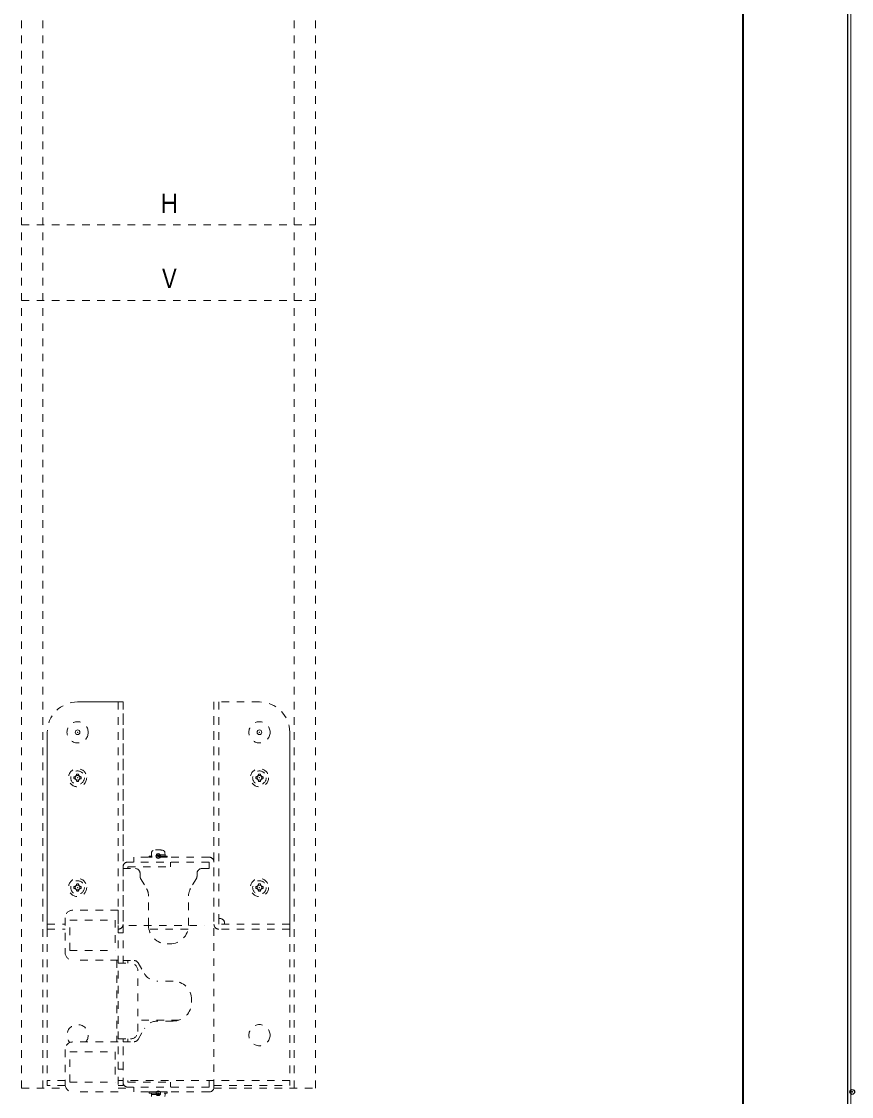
# Model space of a CAD drawing. Units: millimetres, scale not verified. Extents: x -63 to 62, y -56 to 57.
# Drawn here: x -6.45 to 4.5, y 4.45 to 18.64 of the extents above; entities that cross this region are included whole.
import ezdxf
from ezdxf.enums import TextEntityAlignment as Align

# ---------------------------------------------------------------- set-up
doc = ezdxf.new("R2010")
doc.units = ezdxf.units.MM
doc.header["$LTSCALE"] = 0.125
doc.header["$PDMODE"] = 32
doc.header["$PDSIZE"] = 0.0625
doc.linetypes.add('USER2', pattern=[1.4, 0.7, -0.7])
for name, color, linetype, lineweight in [('0-0_0', 7, 'Continuous', 9), ('0-5_GAIKEI', 1, 'Continuous', 18), ('0-6_SUNPO', 3, 'Continuous', 18)]:
    doc.layers.add(name, color=color, linetype=linetype, lineweight=lineweight)
doc.layers.add('0-4_Defpoints', color=7, linetype='Continuous')
doc.styles.add('ＭＳ ゴシック', font='')
doc.styles.get('ＭＳ ゴシック').set_extended_font_data('MS Gothic')

# ---------------------------------------------------------------- blocks, each defined once
blk = doc.blocks.new('_OPEN30')
at = {"layer": '0-0_0'}
blk.add_line((0, 0), (-1, 0), dxfattribs=at)
blk.add_lwpolyline([(-1, 0.26795), (0, 0), (-1, -0.26795)], dxfattribs=at)
blk = doc.blocks.new('D5')
at = {"layer": '0-4_Defpoints'}
for p in [(2.4503, 28.2906), (2.4503, 4.0666), (10.4503, 4.0666)]:
    blk.add_point(p, dxfattribs=at)
at = {"layer": '0-6_SUNPO', "color": 7, "lineweight": 9}
for p, q in [((4.4503, 28.2906), (12.4503, 28.2906)), ((10.4503, 26.2906), (10.4503, 6.0666)), ((4.4503, 4.0666), (12.4503, 4.0666))]:
    blk.add_line(p, q, dxfattribs=at)
at = {"layer": '0-6_SUNPO', "xscale": 2, "yscale": 2}
for p, rotation in [((10.4503, 28.2906), 90), ((10.4503, 4.0666), 270)]:
    blk.add_blockref('_OPEN30', p, dxfattribs=dict(at, rotation=rotation))
at = {"layer": '0-6_SUNPO', "color": 7, "style": 'ＭＳ ゴシック'}
blk.add_text('1211', height=1.833, rotation=90, dxfattribs=at).set_placement((9.9503, 13.6786), align=Align.BOTTOM_LEFT)

msp = doc.modelspace()

# ---------------------------------------------------------------- linework, layer by layer
at = {"layer": '0-5_GAIKEI', "color": 7}
msp.add_line((4.493, 30.1137), (4.493, 1.821), dxfattribs=at)
at = {"layer": '0-5_GAIKEI'}
for p, q in [((4.4505, 2.2785), (4.4505, 29.6562)), ((4.4547, 29.6562), (4.4547, 2.2785)), ((3.0671, 3.2024), (3.0671, 28.7323)), ((3.0771, 3.2024), (3.0771, 28.7323))]:
    msp.add_line(p, q, dxfattribs=at)
at = {"layer": '0-5_GAIKEI', "linetype": 'USER2'}
for p, q in [((-6.449, 4.5562), (-6.449, 28.6162)), ((-6.169, 4.5562), (-6.169, 28.6162)), ((-2.849, 4.5562), (-2.849, 28.6162)), ((-2.569, 4.5562), (-2.569, 28.6162)), ((-6.449, 15.9562), (-2.569, 15.9562)), ((-6.449, 14.9562), (-2.569, 14.9562)), ((-5.109, 9.6562), (-5.709, 9.6562)), ((-5.709, 9.6562), (-5.109, 9.6562)), ((-5.173, 9.6562), (-5.173, 6.7202)), ((-5.109, 6.2062), (-5.109, 9.6562)), ((-5.109, 9.6562), (-5.109, 6.7202)), ((-3.309, 9.6562), (-3.909, 9.6562)), ((-3.909, 4.5702), (-3.909, 9.6562)), ((-3.909, 9.6562), (-3.909, 6.7202)), ((-3.309, 9.6562), (-3.909, 9.6562)), ((-3.845, 9.6562), (-3.845, 6.7202)), ((-6.109, 9.2562), (-6.109, 4.5922)), ((-6.109, 6.6562), (-6.109, 9.2562)), ((-2.909, 9.2562), (-2.909, 4.5922)), ((-2.909, 6.6562), (-2.909, 9.2562)), ((-5.758, 8.6682), (-5.758, 8.6442)), ((-5.721, 8.7052), (-5.697, 8.7052)), ((-5.66, 8.6682), (-5.66, 8.6442)), ((-3.358, 8.6682), (-3.358, 8.6442)), ((-3.321, 8.7052), (-3.297, 8.7052)), ((-3.26, 8.6682), (-3.26, 8.6442)), ((-5.721, 8.6072), (-5.697, 8.6072)), ((-3.321, 8.6072), (-3.297, 8.6072)), ((-3.973, 7.5422), (-5.045, 7.5422)), ((-4.969, 7.6062), (-4.969, 7.5422)), ((-3.973, 7.6062), (-4.969, 7.6062)), ((-4.765, 7.6222), (-4.765, 7.6062)), ((-4.525, 7.6222), (-4.765, 7.6222)), ((-4.525, 7.6062), (-4.765, 7.6062)), ((-4.735, 7.6382), (-4.7336, 7.666)), ((-4.735, 7.6222), (-4.735, 7.6382)), ((-4.555, 7.6382), (-4.735, 7.6382)), ((-4.555, 7.6222), (-4.735, 7.6222)), ((-4.6493, 7.6382), (-4.6718, 7.6222)), ((-4.6148, 7.6382), (-4.6373, 7.6222)), ((-4.555, 7.6382), (-4.5565, 7.666)), ((-4.555, 7.6222), (-4.555, 7.6382)), ((-4.525, 7.6222), (-4.525, 7.6062)), ((-3.973, 7.4562), (-3.973, 7.5422)), ((-5.109, 7.4562), (-4.945, 7.4562)), ((-5.045, 7.4782), (-5.045, 7.4562)), ((-4.885, 7.3562), (-4.885, 7.3941)), ((-4.133, 7.3941), (-4.133, 7.3562)), ((-4.073, 7.4562), (-3.909, 7.4562)), ((-5.721, 7.2552), (-5.697, 7.2552)), ((-4.877, 7.3262), (-4.7998, 7.1926)), ((-4.1411, 7.3262), (-4.2182, 7.1926)), ((-3.321, 7.2552), (-3.297, 7.2552)), ((-5.758, 7.2182), (-5.758, 7.1942)), ((-5.721, 7.1572), (-5.697, 7.1572)), ((-5.66, 7.2182), (-5.66, 7.1942)), ((-3.358, 7.2182), (-3.358, 7.1942)), ((-3.321, 7.1572), (-3.297, 7.1572)), ((-3.26, 7.2182), (-3.26, 7.1942)), ((-4.773, 6.7062), (-4.773, 7.0926)), ((-4.245, 6.7062), (-4.245, 7.0926)), ((-5.173, 6.9062), (-5.773, 6.9062)), ((-5.173, 6.9062), (-5.173, 4.5062)), ((-6.109, 6.7202), (-5.873, 6.7202)), ((-5.873, 6.8062), (-5.873, 6.3462)), ((-5.813, 6.3762), (-5.813, 6.7762)), ((-5.813, 6.7762), (-5.213, 6.7762)), ((-5.813, 6.7762), (-5.213, 6.7762)), ((-5.213, 6.7762), (-5.213, 6.3762)), ((-5.173, 6.7962), (-5.173, 6.7202)), ((-5.0336, 6.7062), (-4.0336, 6.7062)), ((-3.845, 6.7962), (-3.845, 6.7202)), ((-3.829, 6.7962), (-3.845, 6.7962)), ((-2.909, 6.7202), (-3.845, 6.7202)), ((-3.769, 6.7362), (-3.769, 6.7202)), ((-6.109, 6.6562), (-5.873, 6.6562)), ((-5.173, 6.6062), (-5.109, 6.6062)), ((-5.173, 4.8062), (-5.173, 6.6062)), ((-5.109, 6.2062), (-5.109, 6.6062)), ((-4.2502, 6.6562), (-4.7678, 6.6562)), ((-2.909, 6.6562), (-3.845, 6.6562)), ((-4.529, 6.4622), (-4.489, 6.4622)), ((-5.813, 6.3762), (-5.213, 6.3762)), ((-5.813, 6.3762), (-5.213, 6.3762)), ((-5.173, 6.2462), (-5.773, 6.2462)), ((-5.193, 6.2462), (-5.193, 5.1662)), ((-5.173, 6.2062), (-5.013, 6.2062)), ((-5.109, 6.2422), (-4.9633, 6.2422)), ((-5.109, 6.2422), (-4.9633, 6.2422)), ((-5.045, 6.2062), (-5.045, 6.2422)), ((-5.045, 6.2062), (-5.045, 6.2422)), ((-4.913, 5.3062), (-4.913, 6.1062)), ((-4.9116, 6.2126), (-4.827, 6.0688)), ((-4.9116, 6.2126), (-4.827, 6.0688)), ((-4.449, 5.9702), (-4.6546, 5.9702)), ((-4.449, 5.9702), (-4.6546, 5.9702)), ((-4.205, 5.6862), (-4.205, 5.7262)), ((-4.205, 5.6862), (-4.205, 5.7262)), ((-4.3676, 5.4562), (-4.913, 5.4562)), ((-4.3676, 5.4562), (-4.913, 5.4562)), ((-4.449, 5.4422), (-4.6546, 5.4422)), ((-4.449, 5.4422), (-4.6546, 5.4422)), ((-4.9116, 5.1998), (-4.827, 5.3436)), ((-4.9116, 5.1998), (-4.827, 5.3436)), ((-5.173, 5.1662), (-5.773, 5.1662)), ((-5.173, 5.2062), (-5.013, 5.2062)), ((-5.109, 5.1702), (-5.109, 5.2062)), ((-5.109, 4.8062), (-5.109, 5.2062)), ((-5.109, 5.1702), (-4.9633, 5.1702)), ((-5.109, 4.5922), (-5.109, 5.1702)), ((-5.109, 5.1702), (-4.9633, 5.1702)), ((-5.045, 5.1702), (-5.045, 5.2062)), ((-5.873, 5.0662), (-5.873, 4.6062)), ((-5.813, 4.6362), (-5.813, 5.0362)), ((-5.813, 5.0362), (-5.213, 5.0362)), ((-5.813, 5.0362), (-5.213, 5.0362)), ((-5.213, 5.0362), (-5.213, 4.6362)), ((-5.173, 4.8062), (-5.109, 4.8062)), ((-6.449, 4.5562), (-5.8596, 4.5562)), ((-5.873, 4.6562), (-6.109, 4.6562)), ((-5.872, 4.5922), (-6.109, 4.5922)), ((-5.813, 4.6362), (-5.213, 4.6362)), ((-5.813, 4.6362), (-5.213, 4.6362)), ((-2.909, 4.6562), (-5.173, 4.6562)), ((-5.109, 4.5922), (-5.173, 4.5922)), ((-5.173, 4.5562), (-4.969, 4.5562)), ((-3.973, 4.5702), (-5.045, 4.5702)), ((-4.969, 4.5062), (-4.969, 4.5702)), ((-3.973, 4.5702), (-3.973, 4.6562)), ((-3.9106, 4.5562), (-2.569, 4.5562)), ((-3.909, 4.5922), (-2.909, 4.5922)), ((-5.173, 4.5062), (-5.773, 4.5062)), ((-3.973, 4.5062), (-4.969, 4.5062)), ((-4.765, 4.5062), (-4.525, 4.5062)), ((-4.765, 4.4902), (-4.765, 4.5062)), ((-4.765, 4.4902), (-4.525, 4.4902)), ((-4.735, 4.4902), (-4.735, 4.4742)), ((-4.735, 4.4902), (-4.555, 4.4902)), ((-4.735, 4.4742), (-4.555, 4.4742)), ((-4.735, 4.4742), (-4.7336, 4.4464)), ((-4.6753, 4.4742), (-4.6528, 4.4902)), ((-4.6408, 4.4742), (-4.6183, 4.4902)), ((-4.555, 4.4742), (-4.5565, 4.4464)), ((-4.555, 4.4902), (-4.555, 4.4742)), ((-4.525, 4.4902), (-4.525, 4.5062))]:
    msp.add_line(p, q, dxfattribs=at)
for points in [[(-5.045, 7.4782), (-4.485, 7.4782), (-4.485, 7.5422)], [(-5.045, 4.6562), (-5.045, 4.6342), (-4.485, 4.6342), (-4.485, 4.5702)]]:
    msp.add_lwpolyline(points, dxfattribs=at)
for centre, radius in [((-5.709, 9.2562), 0.14), ((-5.709, 9.2562), 0.14), ((-3.309, 9.2562), 0.14), ((-3.309, 9.2562), 0.14), ((-5.709, 8.6562), 0.12), ((-5.709, 8.6562), 0.09), ((-3.309, 8.6562), 0.12), ((-3.309, 8.6562), 0.09), ((-5.709, 7.2062), 0.12), ((-5.709, 7.2062), 0.09), ((-3.309, 7.2062), 0.12), ((-3.309, 7.2062), 0.09), ((-3.309, 5.2562), 0.14)]:
    msp.add_circle(centre, radius, dxfattribs=at)
for centre, radius, start, end in [((-5.709, 9.2562), 0.4, 90, 180), ((-3.309, 9.2562), 0.4, 0, 90), ((-5.758, 8.7052), 0.037, 270, 0), ((-5.66, 8.7052), 0.037, 180, 270), ((-3.358, 8.7052), 0.037, 270, 0), ((-3.26, 8.7052), 0.037, 180, 270), ((-5.758, 8.6072), 0.037, 0, 90), ((-5.66, 8.6072), 0.037, 90, 180), ((-3.358, 8.6072), 0.037, 0, 90), ((-3.26, 8.6072), 0.037, 90, 180), ((-4.7016, 7.6643), 0.032, 105.78599, 177), ((-4.645, 7.4642), 0.24, 74.21401, 105.78599), ((-4.5884, 7.6643), 0.032, 3, 74.21401), ((-5.045, 7.4782), 0.064, 90, 180), ((-3.973, 7.5422), 0.064, 0, 90), ((-4.9468, 7.3944), 0.0618, 359.72208, 88.32849), ((-4.0712, 7.3944), 0.0618, 91.67151, 180.27791), ((-5.758, 7.2552), 0.037, 270, 0), ((-5.66, 7.2552), 0.037, 180, 270), ((-4.825, 7.3562), 0.06, 180, 210), ((-4.193, 7.3562), 0.06, 330, 0), ((-3.358, 7.2552), 0.037, 270, 0), ((-3.26, 7.2552), 0.037, 180, 270), ((-5.758, 7.1572), 0.037, 0, 90), ((-5.66, 7.1572), 0.037, 90, 180), ((-4.973, 7.0926), 0.2, 0, 30), ((-4.045, 7.0926), 0.2, 150, 180), ((-3.358, 7.1572), 0.037, 0, 90), ((-3.26, 7.1572), 0.037, 90, 180), ((-5.773, 6.8062), 0.1, 90, 180), ((-5.173, 6.7202), 0.064, 270, 0), ((-4.529, 6.7062), 0.244, 180, 270), ((-4.489, 6.7062), 0.244, 270, 0), ((-3.845, 6.7202), 0.064, 180, 270), ((-3.829, 6.7362), 0.06, 0, 90), ((-5.773, 6.3462), 0.1, 180, 270), ((-5.013, 6.1062), 0.1, 0, 90), ((-4.9633, 6.1822), 0.06, 30.46555, 90), ((-4.9633, 6.1822), 0.06, 30.46555, 90), ((-4.6546, 6.1702), 0.2, 210.46555, 270), ((-4.6546, 6.1702), 0.2, 210.46555, 270), ((-4.449, 5.7262), 0.244, 0, 90), ((-4.449, 5.7262), 0.244, 0, 90), ((-4.449, 5.6862), 0.244, 270, 0), ((-4.449, 5.6862), 0.244, 270, 0), ((-5.709, 5.2562), 0.14, 319.9948, 223.88839), ((-4.6546, 5.2422), 0.2, 90, 149.53445), ((-4.6546, 5.2422), 0.2, 90, 149.53445), ((-5.013, 5.3062), 0.1, 270, 0), ((-5.773, 5.0662), 0.1, 90, 180), ((-4.9633, 5.2302), 0.06, 270, 329.53445), ((-4.9633, 5.2302), 0.06, 270, 329.53445), ((-5.773, 4.6062), 0.1, 180, 270), ((-5.045, 4.6342), 0.064, 180, 270), ((-3.973, 4.5702), 0.064, 270, 0)]:
    msp.add_arc(centre, radius, start, end, dxfattribs=at)
at = {"layer": '0-5_GAIKEI'}
for p in [(-5.709, 9.2562), (-3.309, 9.2562), (-5.709, 8.6562), (-3.309, 8.6562), (-4.645, 7.6222), (-5.709, 7.2062), (-3.309, 7.2062), (-4.645, 4.4902)]:
    msp.add_point(p, dxfattribs=at)

# ---------------------------------------------------------------- block references
at = {"layer": '0-6_SUNPO'}
msp.add_blockref('D5', (2.0636, 0.4396), dxfattribs=at)

# ---------------------------------------------------------------- texts
at = {"layer": '0-5_GAIKEI', "color": 7, "style": 'ＭＳ ゴシック', "width": 0.85}
for s, p in [('Ｈ', (-4.6448, 16.0387)), ('Ｖ', (-4.6448, 15.0487))]:
    msp.add_text(s, height=0.2532, dxfattribs=at).set_placement(p, align=Align.BOTTOM_LEFT)

doc.saveas('drawing.dxf')
